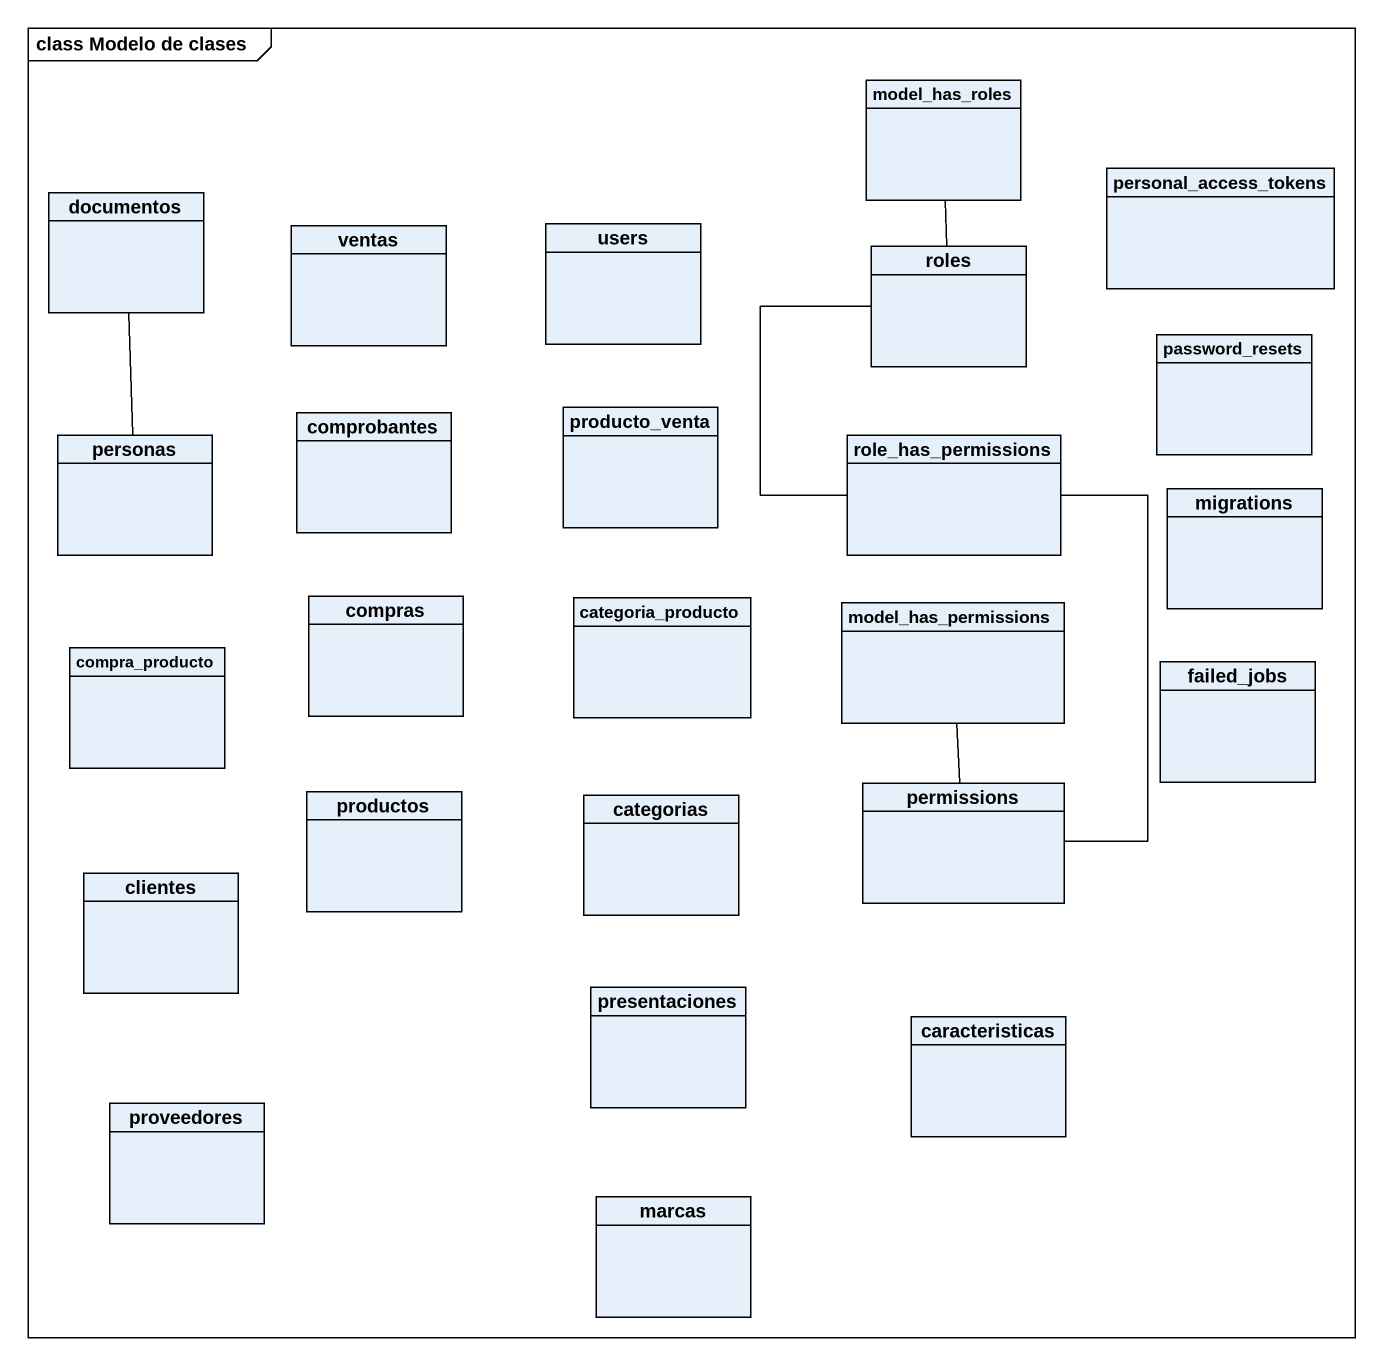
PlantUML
@startuml
mainframe class Modelo de clases
hide circle
hide empty members
class model_has_roles
class personal_access_tokens
class documentos
class ventas
class users
class roles
class password_resets
class personas
class comprobantes
class producto_venta
class role_has_permissions
class migrations
class compras
class categoria_producto
class model_has_permissions
class compra_producto
class failed_jobs
class productos
class categorias
class permissions
class clientes
class presentaciones
class caracteristicas
class proveedores
class marcas
roles -up- model_has_roles
roles -- role_has_permissions
personas -up- documentos
model_has_permissions -- permissions
permissions -up- role_has_permissions
@enduml
